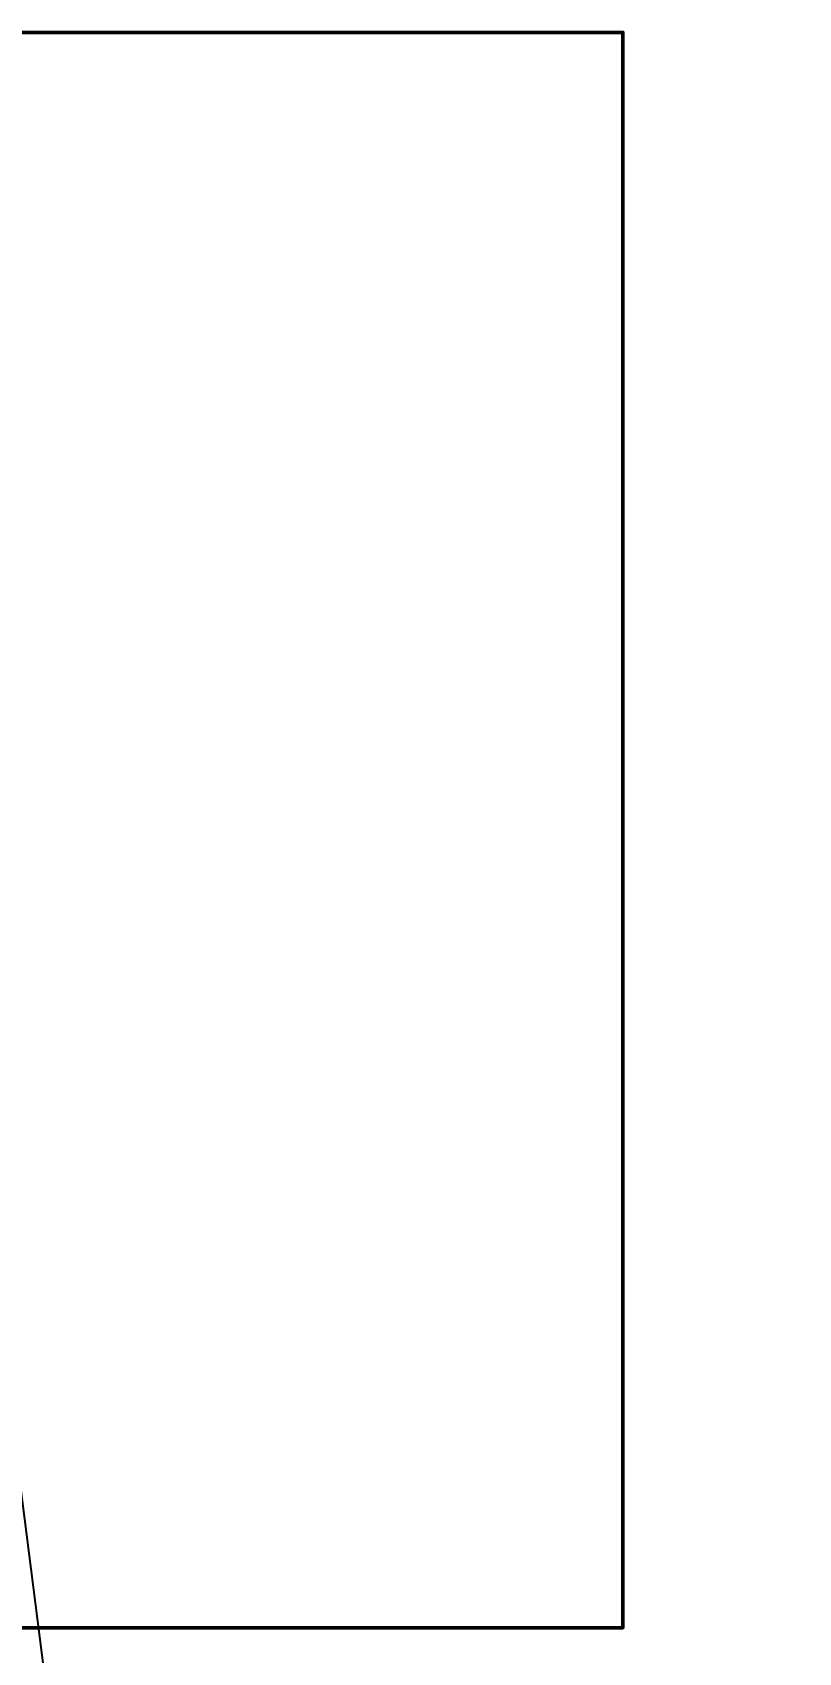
# Model space of a CAD drawing. Header units: millimetres. Extents: x -383313 to -161684, y -117025 to 99224.
# Drawn here: x -327319.5 to -327278.5, y 28292.3 to 28379 of the extents above; entities that cross this region are included whole.
import ezdxf
from ezdxf import colors
from ezdxf.entities.mleader import LeaderData, LeaderLine
from ezdxf.math import Vec2, Vec3

# ---------------------------------------------------------------- set-up
doc = ezdxf.new("R2010")
doc.units = ezdxf.units.MM
doc.header["$MEASUREMENT"] = 0

msp = doc.modelspace()

# ---------------------------------------------------------------- linework, layer by layer
at = {"lineweight": 50, "ltscale": 100}
msp.add_lwpolyline([(-327388.51604, 28379.0489), (-327287.9128, 28379.0489), (-327287.9128, 28293.59571), (-327388.51604, 28293.59571)], close=True, dxfattribs=at)

# ---------------------------------------------------------------- leaders
at = {"ltscale": 100}
ml = msp.add_multileader_mtext('Standard', dxfattribs=at)
ml.set_content('Bl-13.1', color=256)
ml.set_leader_properties()
ml.build(insert=Vec2(0, 0))
ml.multileader.update_dxf_attribs({"text_right_attachment_type": 6, "dogleg_length": 0.36, "arrow_head_size": 0.18})
ctx = ml.context
ctx.base_point, ctx.char_height, ctx.arrow_head_size, ctx.landing_gap_size, ctx.plane_origin = Vec3(-327708.38697, 28032.04593), 80, 0.18, 0.09, Vec3(-328979.56978, 27407.57804)
ctx.right_attachment, ctx.text_align_type = 6, 2
notes = []
notes.append((ctx, [(1, (1, 1, 0), (-327278.50074, 27976.04593), (-1, 0), 43.03956, [(0, [(-327322.97978, 28322.96329)], 0, [])])]))
ctx.mtext.insert, ctx.mtext.alignment, ctx.mtext.flow_direction = Vec3(-327321.6303, 28072.04593), 3, 5
for ctx, leaders in notes:
    for number, flags, end, landing, length, lines in leaders:
        leader = LeaderData()
        leader.index, (leader.has_last_leader_line, leader.has_dogleg_vector, leader.attachment_direction) = number, flags
        leader.last_leader_point, leader.dogleg_vector, leader.dogleg_length = Vec3(end), Vec3(landing), length
        for number, points, colour, breaks in lines:
            line = LeaderLine()
            line.index, line.vertices, line.color, line.breaks = number, Vec3.list(points), colors.encode_raw_color(colour), breaks
            leader.lines.append(line)
        ctx.leaders.append(leader)

doc.saveas('drawing.dxf')
